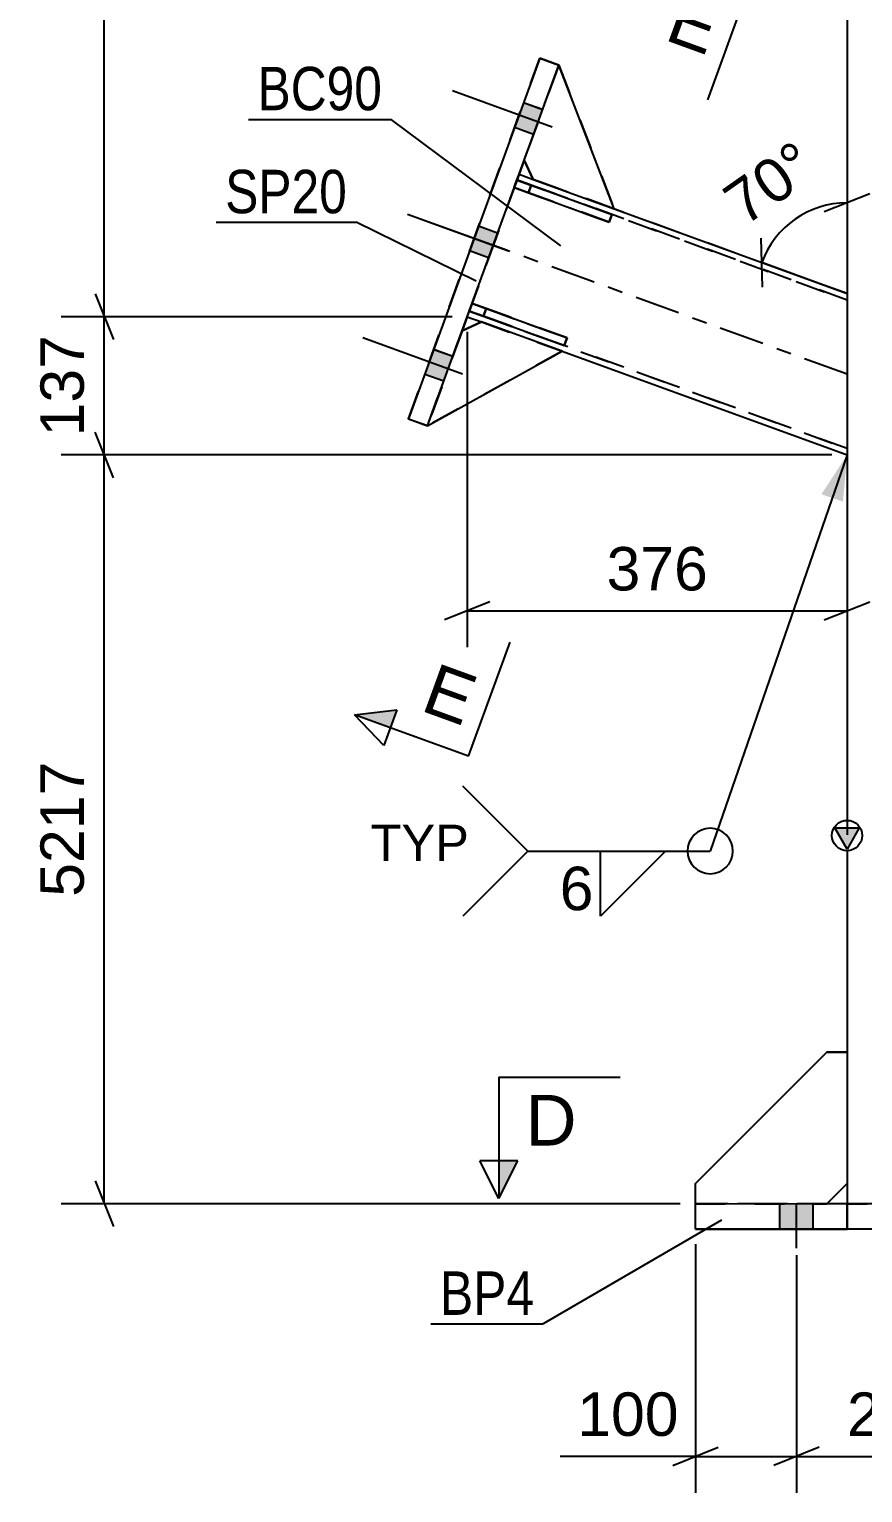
# Model space of a CAD drawing. Header units: millimetres. Extents: x -184 to 657, y -238 to 356.
# Drawn here: x 132.3 to 187.3, y -16.4 to 80.1 of the extents above; entities that cross this region are included whole.
import ezdxf

# ---------------------------------------------------------------- set-up
doc = ezdxf.new("R2010")
doc.units = ezdxf.units.MM
doc.linetypes.add('DXK_LINE_DOT2', pattern=[3.9198, 1.9599, -1.9599])
doc.linetypes.add('DXK_LINE_DOT3', pattern=[5.9187, 2.979, -0.9799, 0.9799, -0.9799])
doc.styles.add('Arial', font='ARIAL.TTF', dxfattribs={"height": 0.2})
doc.styles.add('Arial Narrow', font='ARIALN.TTF', dxfattribs={"height": 0.2})

# ---------------------------------------------------------------- blocks, each defined once
blk = doc.blocks.new('Part-284935071-4123 - 4113')
at = {"color": 7, "linetype": 'DXK_LINE_DOT2'}
for p, q in [((167.258, 77.782), (164.978, 71.517)), ((164.978, 71.517), (167.258, 77.781)), ((167.258, 77.782), (167.258, 77.781)), ((167.258, 77.781), (170.901, 68.297)), ((164.978, 71.517), (164.978, 71.517)), ((165.576, 70.235), (164.978, 71.517)), ((170.901, 68.297), (165.576, 70.235))]:
    blk.add_line(p, q, dxfattribs=at)
at = {"color": 2, "linetype": 'Continuous'}
for p, q in [((170.901, 68.297), (167.258, 77.782)), ((164.978, 71.517), (165.576, 70.235)), ((165.576, 70.235), (170.901, 68.297)), ((165.576, 70.235), (165.576, 70.235)), ((170.901, 68.297), (170.901, 68.297))]:
    blk.add_line(p, q, dxfattribs=at)
blk = doc.blocks.new('Part-284935071-4124 - 4113')
at = {"color": 7, "linetype": 'DXK_LINE_DOT2'}
for p, q in [((160.874, 60.239), (162.156, 60.837)), ((162.156, 60.837), (160.874, 60.239)), ((162.156, 60.837), (167.48, 58.898)), ((162.156, 60.837), (162.156, 60.837)), ((162.156, 60.837), (167.479, 58.899)), ((158.594, 53.974), (160.874, 60.239)), ((158.594, 53.974), (160.874, 60.239)), ((160.874, 60.239), (160.874, 60.239)), ((167.48, 58.898), (158.594, 53.974))]:
    blk.add_line(p, q, dxfattribs=at)
at = {"color": 2, "linetype": 'Continuous'}
for p, q in [((158.594, 53.974), (167.48, 58.899)), ((167.479, 58.899), (167.48, 58.899)), ((167.48, 58.899), (167.48, 58.898)), ((158.594, 53.974), (158.594, 53.974))]:
    blk.add_line(p, q, dxfattribs=at)
blk = doc.blocks.new('Part-284935071-4122 - 4113')
at = {"color": 7, "linetype": 'DXK_LINE_DOT2'}
for p, q in [((167.258, 77.78), (164.978, 71.515)), ((164.978, 71.515), (167.258, 77.78)), ((170.901, 68.295), (167.258, 77.78)), ((167.258, 77.78), (167.258, 77.78)), ((167.258, 77.78), (170.901, 68.295)), ((165.576, 70.234), (164.978, 71.515)), ((165.576, 70.234), (165.575, 70.236)), ((165.576, 70.234), (170.901, 68.295)), ((165.576, 70.234), (165.576, 70.234)), ((170.901, 68.295), (165.576, 70.234)), ((170.901, 68.295), (170.901, 68.295))]:
    blk.add_line(p, q, dxfattribs=at)
at = {"color": 2, "linetype": 'Continuous'}
for p in [(165.575, 70.236), (164.978, 71.515)]:
    blk.add_line(p, (164.978, 71.515), dxfattribs=at)
blk = doc.blocks.new('Part-284935071-4125 - 4113')
at = {"color": 2, "linetype": 'Continuous'}
for p, q in [((162.156, 60.838), (160.874, 60.241)), ((162.156, 60.838), (162.156, 60.838)), ((167.48, 58.9), (162.156, 60.838)), ((158.594, 53.976), (167.48, 58.9)), ((167.48, 58.9), (167.48, 58.9)), ((158.594, 53.976), (158.594, 53.977)), ((158.594, 53.976), (158.594, 53.976))]:
    blk.add_line(p, q, dxfattribs=at)
at = {"color": 7, "linetype": 'DXK_LINE_DOT2'}
for p, q in [((160.874, 60.241), (162.156, 60.838)), ((162.156, 60.838), (167.48, 58.9)), ((158.594, 53.976), (160.874, 60.241)), ((158.594, 53.977), (160.874, 60.241)), ((160.874, 60.241), (160.874, 60.241)), ((167.48, 58.9), (158.594, 53.976))]:
    blk.add_line(p, q, dxfattribs=at)
blk = doc.blocks.new('Part-284935071-4140 - 4113')
at = {"color": 7, "linetype": 'DXK_LINE_DOT2'}
for p, q in [((164.556, 70.357), (164.616, 70.52)), ((164.616, 70.518), (164.556, 70.355)), ((164.616, 70.52), (164.636, 70.577)), ((164.636, 70.576), (164.616, 70.518)), ((164.636, 70.576), (164.636, 70.577)), ((186.275, 62.7), (164.636, 70.576)), ((164.467, 70.111), (161.363, 61.583)), ((164.467, 70.113), (161.385, 61.644)), ((164.459, 70.091), (161.393, 61.666)), ((164.459, 70.089), (161.393, 61.664)), ((164.489, 70.173), (164.459, 70.091)), ((164.459, 70.089), (164.489, 70.171)), ((164.467, 70.113), (164.556, 70.357)), ((164.556, 70.355), (164.467, 70.111)), ((164.5, 70.201), (164.489, 70.173)), ((164.489, 70.171), (164.5, 70.2)), ((164.5, 70.201), (186.275, 62.276)), ((164.5, 70.2), (164.5, 70.201)), ((186.275, 62.274), (164.5, 70.2)), ((165.576, 70.235), (170.901, 68.297)), ((186.275, 62.701), (186.275, 52.058)), ((161.216, 61.18), (161.237, 61.237)), ((161.217, 61.18), (161.237, 61.236)), ((161.237, 61.237), (161.296, 61.4)), ((161.237, 61.237), (161.296, 61.399)), ((161.237, 61.236), (161.237, 61.237)), ((161.296, 61.4), (161.385, 61.644)), ((161.296, 61.399), (161.363, 61.583)), ((161.363, 61.585), (161.353, 61.556)), ((161.353, 61.554), (161.363, 61.583)), ((186.275, 52.485), (161.353, 61.556)), ((161.353, 61.556), (161.353, 61.554)), ((161.353, 61.554), (186.275, 52.484)), ((161.393, 61.666), (161.363, 61.585)), ((161.363, 61.583), (161.393, 61.664)), ((162.154, 60.837), (167.48, 58.899)), ((162.155, 60.838), (167.48, 58.9))]:
    blk.add_line(p, q, dxfattribs=at)
at = {"color": 2, "linetype": 'Continuous'}
for p, q in [((164.636, 70.577), (165.576, 70.235)), ((170.901, 68.297), (186.275, 62.701)), ((161.216, 61.18), (162.155, 60.838)), ((161.216, 61.179), (161.216, 61.18)), ((161.216, 61.179), (161.217, 61.18)), ((161.216, 61.179), (162.154, 60.837)), ((167.48, 58.9), (186.275, 52.06)), ((167.48, 58.899), (186.275, 52.058))]:
    blk.add_line(p, q, dxfattribs=at)
at = {"color": 7, "linetype": 'DXK_LINE_DOT3'}
blk.add_line((186.275, 57.38), (162.926, 65.878), dxfattribs=at)
blk = doc.blocks.new('Part-284935071-4150 - 4113')
at = {"color": 2, "linetype": 'Continuous'}
for p, q in [((166.006, 78.239), (157.341, 54.433)), ((167.258, 77.783), (166.006, 78.239)), ((158.594, 53.977), (167.258, 77.783)), ((167.258, 77.781), (167.258, 77.783)), ((164.979, 71.514), (164.637, 70.577)), ((161.217, 61.18), (160.876, 60.241)), ((157.341, 54.433), (158.594, 53.977)), ((157.341, 54.433), (157.341, 54.429)), ((157.341, 54.429), (157.343, 54.433)), ((158.594, 53.973), (157.341, 54.429)), ((158.594, 53.977), (158.594, 53.973)), ((158.594, 53.973), (158.595, 53.975))]:
    blk.add_line(p, q, dxfattribs=at)
at = {"color": 7, "linetype": 'DXK_LINE_DOT2'}
for p, q in [((157.343, 54.433), (166.006, 78.234)), ((166.006, 78.239), (166.006, 78.234)), ((166.006, 78.234), (167.258, 77.778)), ((167.258, 77.778), (164.979, 71.514)), ((167.258, 77.778), (167.258, 77.781)), ((164.637, 70.577), (161.217, 61.18)), ((160.876, 60.241), (158.595, 53.975))]:
    blk.add_line(p, q, dxfattribs=at)
blk = doc.blocks.new('Part-284935071-4215 - 4113')
at = {"color": 2, "linetype": 'Continuous'}
for p, q in [((164.499, 70.203), (164.317, 69.701)), ((164.317, 69.701), (170.582, 67.42)), ((164.317, 69.7), (165.257, 69.358)), ((164.499, 70.203), (170.764, 67.921)), ((170.764, 67.921), (170.582, 67.42))]:
    blk.add_line(p, q, dxfattribs=at)
at = {"color": 7, "linetype": 'DXK_LINE_DOT2'}
for p, q in [((164.499, 70.201), (164.317, 69.7)), ((164.317, 69.701), (164.317, 69.7)), ((164.499, 70.201), (164.499, 70.203)), ((165.439, 69.859), (164.499, 70.201)), ((165.439, 69.859), (165.257, 69.358)), ((170.764, 67.921), (165.439, 69.859)), ((165.257, 69.358), (170.582, 67.42))]:
    blk.add_line(p, q, dxfattribs=at)
blk = doc.blocks.new('Part-284935071-4154 - 4113')
at = {"color": 2, "linetype": 'Continuous'}
for p, q in [((184.941, 12.666), (176.275, 4)), ((184.941, 12.666), (184.941, 12.666)), ((186.275, 12.666), (184.941, 12.666)), ((176.275, 4), (176.275, 3.999)), ((176.275, 2.666), (176.275, 4)), ((184.944, 2.668), (186.275, 4))]:
    blk.add_line(p, q, dxfattribs=at)
at = {"color": 7, "linetype": 'DXK_LINE_DOT2'}
for p, q in [((176.275, 3.999), (184.941, 12.666)), ((184.941, 12.666), (186.275, 12.666)), ((186.275, 12.666), (186.275, 3.999)), ((186.275, 3.999), (184.941, 2.666)), ((184.941, 2.666), (176.275, 2.666)), ((184.941, 2.666), (176.275, 2.666)), ((176.275, 2.666), (176.275, 2.666)), ((184.941, 2.666), (184.944, 2.668)), ((184.941, 2.666), (184.941, 2.666))]:
    blk.add_line(p, q, dxfattribs=at)
blk = doc.blocks.new('Part-284935071-4158 - 4113')
at = {"color": 7, "linetype": 'DXK_LINE_DOT2'}
for p, q in [((176.275, 3.994), (184.941, 12.661)), ((184.941, 12.661), (176.275, 3.995)), ((184.941, 12.661), (186.275, 12.661)), ((184.941, 12.661), (184.941, 12.661)), ((186.275, 12.661), (184.941, 12.661)), ((186.275, 12.661), (186.275, 3.994)), ((176.275, 2.661), (176.275, 3.995)), ((186.275, 3.994), (184.941, 2.661)), ((184.941, 2.661), (176.275, 2.661)), ((176.275, 2.661), (184.941, 2.661)), ((184.941, 2.661), (184.948, 2.668)), ((184.941, 2.661), (184.941, 2.661))]:
    blk.add_line(p, q, dxfattribs=at)
at = {"color": 2, "linetype": 'Continuous'}
blk.add_line((184.948, 2.668), (186.275, 3.995), dxfattribs=at)
blk = doc.blocks.new('Part-284935071-4164 - 4113')
at = {"color": 2, "linetype": 'Continuous'}
for p, q in [((176.275, 2.667), (186.275, 2.669)), ((176.275, 1), (176.275, 2.667)), ((186.275, 2.669), (186.275, 1.002)), ((186.275, 2.669), (219.608, 2.669)), ((219.608, 1.002), (219.608, 2.669)), ((219.608, 2.669), (229.608, 2.667)), ((229.608, 1), (229.608, 2.667)), ((176.275, 1), (186.275, 1.002)), ((176.275, 1), (176.275, 0.994)), ((176.275, 0.994), (176.275, 1)), ((176.275, 0.994), (186.274, 0.992)), ((219.609, 0.992), (186.274, 0.992)), ((186.275, 1.002), (219.608, 1.002)), ((229.608, 1), (219.608, 1.002)), ((219.609, 0.992), (229.608, 0.994)), ((229.608, 0.994), (229.608, 1)), ((229.608, 0.994), (229.608, 1))]:
    blk.add_line(p, q, dxfattribs=at)
at = {"color": 7, "linetype": 'DXK_LINE_DOT2'}
for p, q in [((176.275, 2.661), (176.275, 2.667)), ((186.274, 2.659), (176.275, 2.661)), ((219.609, 2.659), (186.274, 2.659)), ((186.274, 0.992), (186.274, 2.659)), ((229.608, 2.661), (219.609, 2.659)), ((219.609, 2.659), (219.609, 0.992))]:
    blk.add_line(p, q, dxfattribs=at)
blk = doc.blocks.new('Part-284935071-4169 - 4113')
at = {"linetype": 'Continuous'}
blk.add_hatch(color=2, dxfattribs=at).paths.add_polyline_path([(186.275, 26.055), (185.475, 27.455), (187.075, 27.455)])
at = {"color": 2, "linetype": 'Continuous'}
for p, q in [((186.275, 286.074), (186.275, 27)), ((186.275, 26.055), (185.475, 27.455)), ((185.475, 27.455), (187.075, 27.455)), ((187.075, 27.455), (186.275, 26.055)), ((186.275, 26), (186.275, 2.669))]:
    blk.add_line(p, q, dxfattribs=at)
at = {"color": 7, "linetype": 'DXK_LINE_DOT2'}
for p, q in [((186.275, 2.666), (186.275, 2.669)), ((186.275, 2.669), (186.275, 2.661)), ((186.275, 2.661), (186.275, 2.666)), ((186.437, 2.666), (186.275, 2.666)), ((186.275, 2.661), (186.437, 2.661)), ((186.9, 2.667), (186.437, 2.666)), ((186.437, 2.661), (186.9, 2.661)), ((187.592, 2.667), (186.9, 2.667)), ((186.9, 2.661), (187.592, 2.661))]:
    blk.add_line(p, q, dxfattribs=at)
at = {"color": 2, "linetype": 'Continuous'}
blk.add_circle((186.275, 26.955), 1, dxfattribs=at)
blk = doc.blocks.new('Bolt-284935071-4175 - 4113')
at = {"linetype": 'Continuous'}
for points in [[(165.594, 73.209), (166.187, 74.838), (164.934, 75.294), (164.341, 73.665)], [(165.594, 73.207), (166.187, 74.836), (164.934, 75.292), (164.341, 73.663)], [(165.594, 73.206), (166.187, 74.835), (164.934, 75.291), (164.341, 73.662)], [(162.63, 65.065), (163.223, 66.694), (161.97, 67.15), (161.377, 65.521)], [(162.63, 65.062), (163.223, 66.691), (161.97, 67.147), (161.377, 65.518)], [(159.666, 56.921), (160.258, 58.55), (159.006, 59.006), (158.413, 57.377)], [(159.666, 56.919), (160.258, 58.548), (159.006, 59.004), (158.413, 57.375)], [(159.666, 56.918), (160.258, 58.547), (159.006, 59.003), (158.413, 57.374)]]:
    blk.add_hatch(color=1, dxfattribs=at).paths.add_polyline_path(points)
at = {"color": 1, "linetype": 'Continuous'}
for p, q in [((166.83, 73.681), (160.252, 76.076)), ((166.83, 73.68), (160.252, 76.074)), ((166.83, 73.678), (160.252, 76.072)), ((166.187, 74.838), (164.934, 75.294)), ((166.187, 74.836), (164.934, 75.292)), ((166.187, 74.835), (164.934, 75.291)), ((165.594, 73.209), (164.341, 73.665)), ((165.594, 73.207), (164.341, 73.663)), ((165.594, 73.206), (164.341, 73.662)), ((163.866, 65.537), (157.288, 67.932)), ((163.866, 65.534), (157.288, 67.928)), ((163.223, 66.694), (161.97, 67.15)), ((163.223, 66.691), (161.97, 67.147)), ((162.63, 65.065), (161.377, 65.521)), ((162.63, 65.062), (161.377, 65.518)), ((160.902, 57.393), (154.324, 59.788)), ((160.902, 57.392), (154.324, 59.786)), ((160.902, 57.39), (154.324, 59.784)), ((160.258, 58.55), (159.006, 59.006)), ((160.258, 58.548), (159.006, 59.004)), ((160.258, 58.547), (159.006, 59.003)), ((159.666, 56.921), (158.413, 57.377)), ((159.666, 56.919), (158.413, 57.375)), ((159.666, 56.918), (158.413, 57.374))]:
    blk.add_line(p, q, dxfattribs=at)
blk = doc.blocks.new('Bolt-284935071-4176 - 4113')
at = {"linetype": 'Continuous'}
for points in [[(181.841, 0.998), (184.041, 0.998), (184.041, 2.665), (181.841, 2.665)], [(181.841, 0.996), (184.041, 0.996), (184.041, 2.662), (181.841, 2.662)], [(195.175, 1.001), (197.375, 1.001), (197.375, 2.667), (195.175, 2.667)], [(195.175, 0.993), (197.375, 0.993), (197.375, 2.66), (195.175, 2.66)], [(208.508, 1.001), (210.708, 1.001), (210.708, 2.667), (208.508, 2.667)], [(208.508, 0.993), (210.708, 0.993), (210.708, 2.66), (208.508, 2.66)], [(221.841, 0.998), (224.041, 0.998), (224.041, 2.665), (221.841, 2.665)], [(221.841, 0.996), (224.041, 0.996), (224.041, 2.662), (221.841, 2.662)]]:
    blk.add_hatch(color=1, dxfattribs=at).paths.add_polyline_path(points)
at = {"color": 1, "linetype": 'Continuous'}
for p, q in [((181.841, 0.998), (181.841, 2.665)), ((181.841, 0.996), (181.841, 2.662)), ((182.941, -0.268), (182.941, 2.665)), ((182.941, -0.271), (182.941, 2.662)), ((184.041, 0.998), (184.041, 2.665)), ((184.041, 0.996), (184.041, 2.662)), ((195.175, 1.001), (195.175, 2.667)), ((195.175, 0.993), (195.175, 2.66)), ((196.275, -0.266), (196.275, 2.667)), ((196.275, -0.273), (196.275, 2.66)), ((197.375, 1.001), (197.375, 2.667)), ((197.375, 0.993), (197.375, 2.66)), ((208.508, 1.001), (208.508, 2.667)), ((208.508, 0.993), (208.508, 2.66)), ((209.608, -0.266), (209.608, 2.667)), ((209.608, -0.273), (209.608, 2.66)), ((210.708, 1.001), (210.708, 2.667)), ((210.708, 0.993), (210.708, 2.66)), ((221.841, 0.998), (221.841, 2.665)), ((221.841, 0.996), (221.841, 2.662)), ((222.941, -0.268), (222.941, 2.665)), ((222.941, -0.271), (222.941, 2.662)), ((224.041, 0.998), (224.041, 2.665)), ((224.041, 0.996), (224.041, 2.662))]:
    blk.add_line(p, q, dxfattribs=at)
blk = doc.blocks.new('Part-284935071-4211 - 4113')
at = {"color": 7, "linetype": 'DXK_LINE_DOT2'}
for p, q in [((164.317, 69.698), (164.499, 70.199)), ((164.317, 69.697), (164.499, 70.198)), ((165.257, 69.356), (164.317, 69.698)), ((164.317, 69.698), (164.317, 69.697)), ((164.317, 69.697), (170.582, 67.418)), ((164.499, 70.199), (165.439, 69.857)), ((164.499, 70.198), (164.499, 70.199)), ((164.499, 70.198), (170.764, 67.919)), ((165.257, 69.356), (165.439, 69.857)), ((165.439, 69.857), (170.764, 67.919)), ((170.582, 67.418), (165.257, 69.356)), ((170.582, 67.418), (170.764, 67.919))]:
    blk.add_line(p, q, dxfattribs=at)
blk = doc.blocks.new('Part-284935071-4212 - 4113')
at = {"color": 7, "linetype": 'DXK_LINE_DOT2'}
for p, q in [((161.353, 61.554), (161.535, 62.055)), ((161.364, 61.583), (161.535, 62.054)), ((161.535, 62.055), (162.475, 61.714)), ((161.535, 62.054), (161.535, 62.055)), ((161.535, 62.054), (167.8, 59.776)), ((161.353, 61.553), (161.364, 61.583)), ((162.293, 61.212), (161.353, 61.554)), ((161.353, 61.554), (161.353, 61.553)), ((161.353, 61.553), (167.618, 59.274)), ((162.293, 61.212), (162.475, 61.714)), ((167.618, 59.274), (162.293, 61.212)), ((162.475, 61.714), (167.8, 59.776)), ((167.618, 59.274), (167.8, 59.776))]:
    blk.add_line(p, q, dxfattribs=at)
blk = doc.blocks.new('Part-284935071-4213 - 4113')
at = {"color": 2, "linetype": 'Continuous'}
for p, q in [((161.535, 62.059), (161.353, 61.558)), ((161.535, 62.059), (167.8, 59.777)), ((161.353, 61.558), (167.618, 59.276)), ((161.353, 61.557), (162.293, 61.214)), ((167.8, 59.777), (167.618, 59.276))]:
    blk.add_line(p, q, dxfattribs=at)
at = {"color": 7, "linetype": 'DXK_LINE_DOT2'}
for p, q in [((161.535, 62.058), (161.353, 61.557)), ((161.535, 62.058), (161.535, 62.059)), ((162.475, 61.715), (161.535, 62.058)), ((161.353, 61.558), (161.353, 61.557)), ((162.475, 61.715), (162.293, 61.214)), ((162.293, 61.214), (167.618, 59.276)), ((167.8, 59.777), (162.475, 61.715))]:
    blk.add_line(p, q, dxfattribs=at)
blk = doc.blocks.new('AngleDimension-284935071-4289 - 4113')
at = {"color": 7, "linetype": 'Continuous'}
for p, q in [((187.775, 69.289), (184.775, 68.089)), ((186.275, 68.689), (186.275, 62.701)), ((180.699, 63.135), (180.598, 66.364)), ((185.335, 63.043), (180.648, 64.749)), ((180.648, 64.749), (186.275, 62.701))]:
    blk.add_line(p, q, dxfattribs=at)
blk.add_arc((186.275, 62.701), 5.988, 90, 159.99998, dxfattribs=at)
at = {"color": 0}
blk.add_wipeout([(185.292, 70.422), (182.883, 73.862), (176.947, 69.705), (179.356, 66.265)], dxfattribs=at)
at = {"color": 3, "style": 'Arial'}
blk.add_text('70°', height=2.8652, rotation=35.00199, dxfattribs=at).set_placement((179.504, 67.101))
blk = doc.blocks.new('StraightDimension-284935071-4311 - 4113')
at = {"color": 7, "linetype": 'Continuous'}
for p, q in [((161.216, 60.18), (161.216, 39.372)), ((186.275, 51.06), (186.275, 39.372)), ((162.716, 42.372), (159.716, 41.172)), ((161.216, 41.772), (186.275, 41.772)), ((184.775, 41.172), (187.775, 42.372))]:
    blk.add_line(p, q, dxfattribs=at)
at = {"color": 0}
blk.add_wipeout([(177.681, 42.522), (177.681, 46.722), (169.81, 46.722), (169.81, 42.522)], dxfattribs=at)
at = {"color": 3, "style": 'Arial'}
blk.add_text('376', height=2.8652, dxfattribs=at).set_placement((170.41, 43.122))
blk = doc.blocks.new('StraightDimension-284935071-4329 - 4113')
at = {"color": 7, "linetype": 'Continuous'}
for p, q in [((176.275, 0.002), (176.275, -16.401)), ((182.941, -0.722), (182.941, -16.401)), ((174.775, -14.601), (177.775, -13.401)), ((184.441, -13.401), (181.441, -14.601)), ((176.275, -14.001), (167.354, -14.001)), ((176.275, -14.001), (167.354, -14.001)), ((176.275, -14.001), (182.941, -14.001))]:
    blk.add_line(p, q, dxfattribs=at)
at = {"color": 0}
blk.add_wipeout([(175.75, -13.251), (175.75, -9.051), (167.879, -9.051), (167.879, -13.251)], dxfattribs=at)
at = {"color": 3, "style": 'Arial'}
blk.add_text('100', height=2.8652, dxfattribs=at).set_placement((168.479, -12.651))
blk = doc.blocks.new('StraightDimension-284935071-4332 - 4113')
at = {"color": 7, "linetype": 'Continuous'}
for p, q in [((182.941, -0.722), (182.941, -16.401)), ((196.275, -0.722), (196.275, -16.401)), ((184.441, -13.401), (181.441, -14.601)), ((194.775, -14.601), (197.775, -13.401)), ((182.941, -14.001), (196.275, -14.001))]:
    blk.add_line(p, q, dxfattribs=at)
at = {"color": 0}
blk.add_wipeout([(193.544, -13.251), (193.544, -9.051), (185.673, -9.051), (185.673, -13.251)], dxfattribs=at)
at = {"color": 3, "style": 'Arial'}
blk.add_text('200', height=2.8652, dxfattribs=at).set_placement((186.273, -12.651))
blk = doc.blocks.new('StraightDimension-284935071-4439 - 4113')
at = {"color": 7, "linetype": 'Continuous'}
for p, q in [((137.278, 61.18), (137.278, 273.763)), ((136.678, 62.68), (137.878, 59.68)), ((160.216, 61.18), (134.428, 61.18))]:
    blk.add_line(p, q, dxfattribs=at)
blk = doc.blocks.new('StraightDimension-284935071-4447 - 4113')
at = {"color": 7, "linetype": 'Continuous'}
for p, q in [((137.878, 50.56), (136.678, 53.56)), ((185.275, 52.06), (134.428, 52.06)), ((137.278, 2.666), (137.278, 52.06)), ((136.678, 4.166), (137.878, 1.166)), ((175.275, 2.666), (134.428, 2.666))]:
    blk.add_line(p, q, dxfattribs=at)
at = {"color": 0}
blk.add_wipeout([(136.528, 32.41), (132.328, 32.41), (132.328, 22.316), (136.528, 22.316)], dxfattribs=at)
at = {"color": 3, "style": 'Arial'}
blk.add_text('5217', height=2.8652, rotation=90.00021, dxfattribs=at).set_placement((135.928, 22.916))
blk = doc.blocks.new('StraightDimension-284935071-4453 - 4113')
at = {"color": 7, "linetype": 'Continuous'}
for p, q in [((136.678, 62.68), (137.878, 59.68)), ((160.216, 61.18), (134.428, 61.18)), ((137.278, 52.06), (137.278, 61.18)), ((137.878, 50.56), (136.678, 53.56)), ((185.275, 52.06), (134.428, 52.06))]:
    blk.add_line(p, q, dxfattribs=at)
at = {"color": 0}
blk.add_wipeout([(136.528, 60.555), (132.328, 60.555), (132.328, 52.684), (136.528, 52.685)], dxfattribs=at)
at = {"color": 3, "style": 'Arial'}
blk.add_text('137', height=2.8652, rotation=90.00021, dxfattribs=at).set_placement((135.928, 53.285))
blk = doc.blocks.new('Mark-284935071-4136 - 4113')
at = {"color": 30, "linetype": 'Continuous'}
for p in [(146.787, 74.2), (167.398, 65.86)]:
    blk.add_line(p, (156.208, 74.2), dxfattribs=at)
at = {"color": 0}
blk.add_wipeout([(155.608, 74.8), (155.608, 77.8), (147.387, 77.8), (147.387, 74.8)], dxfattribs=at)
blk.add_wipeout([(155.608, 74.8), (155.608, 77.8), (147.387, 77.8), (147.387, 74.8)], dxfattribs=at)
at = {"color": 3, "style": 'Arial Narrow'}
blk.add_text('BC90', height=2.8633, dxfattribs=at).set_placement((147.387, 74.8))
blk = doc.blocks.new('Mark-284935071-4146 - 4113')
at = {"color": 30, "linetype": 'Continuous'}
for p in [(144.653, 67.406), (161.819, 63.533)]:
    blk.add_line(p, (153.892, 67.406), dxfattribs=at)
at = {"color": 0}
blk.add_wipeout([(153.292, 68.006), (153.292, 71.006), (145.253, 71.006), (145.253, 68.006)], dxfattribs=at)
blk.add_wipeout([(153.292, 68.006), (153.292, 71.006), (145.253, 71.006), (145.253, 68.006)], dxfattribs=at)
at = {"color": 3, "style": 'Arial Narrow'}
blk.add_text('SP20', height=2.8633, dxfattribs=at).set_placement((145.253, 68.006))
blk = doc.blocks.new('Mark-284935071-4160 - 4113')
at = {"color": 30, "linetype": 'Continuous'}
for p in [(177.997, 1.583), (158.825, -5.266)]:
    blk.add_line(p, (166.236, -5.266), dxfattribs=at)
at = {"color": 0}
blk.add_wipeout([(165.636, -4.666), (165.636, -1.666), (159.425, -1.666), (159.425, -4.666)], dxfattribs=at)
blk.add_wipeout([(165.636, -4.666), (165.636, -1.666), (159.425, -1.666), (159.425, -4.666)], dxfattribs=at)
at = {"color": 3, "style": 'Arial Narrow'}
blk.add_text('BP4', height=2.8633, dxfattribs=at).set_placement((159.425, -4.666))
blk = doc.blocks.new('SectionMark-284935071-4563 - 4113')
at = {"linetype": 'Continuous'}
for points in [[(163.31, 5.504), (164.56, 5.504), (163.31, 3.004)], [(238.447, 5.504), (239.697, 5.504), (239.697, 3.004)]]:
    blk.add_hatch(color=6, dxfattribs=at).paths.add_polyline_path(points)
at = {"color": 6, "linetype": 'Continuous'}
for p, q in [((163.31, 11.004), (171.31, 11.004)), ((163.31, 11.004), (163.31, 3.004)), ((239.697, 11.004), (231.697, 11.004)), ((239.697, 11.004), (239.697, 3.004)), ((163.31, 3.004), (162.06, 5.504)), ((164.56, 5.504), (162.06, 5.504)), ((163.31, 3.004), (164.56, 5.504)), ((238.447, 5.504), (240.947, 5.504)), ((239.697, 3.004), (238.447, 5.504)), ((240.947, 5.504), (239.697, 3.004))]:
    blk.add_line(p, q, dxfattribs=at)
at = {"color": 0, "linetype": 'Continuous'}
for points in [[(168.43, 6.504), (168.43, 10.004), (165.06, 10.004), (165.06, 6.504)], [(237.947, 6.504), (237.947, 10.004), (234.577, 10.004), (234.577, 6.504)]]:
    blk.add_wipeout(points, dxfattribs=at)
at = {"color": 3, "linetype": 'Continuous', "style": 'Arial'}
for p in [(165.06, 6.504), (234.577, 6.504)]:
    blk.add_text('D', height=3.343, dxfattribs=at).set_placement(p)
blk = doc.blocks.new('SectionMark-284935071-4565 - 4113')
at = {"linetype": 'Continuous'}
for points in [[(174.632, 84.885), (174.204, 83.71), (172.282, 85.74)], [(156.566, 35.24), (156.139, 34.065), (153.789, 34.92)]]:
    blk.add_hatch(color=6, dxfattribs=at).paths.add_polyline_path(points)
at = {"color": 6, "linetype": 'Continuous'}
for p, q in [((172.282, 85.74), (175.059, 86.06)), ((174.204, 83.71), (175.059, 86.06)), ((172.282, 85.74), (174.204, 83.71)), ((153.789, 34.92), (156.566, 35.24)), ((155.711, 32.89), (153.789, 34.92)), ((156.566, 35.24), (155.711, 32.89))]:
    blk.add_line(p, q, dxfattribs=at)
at = {"color": 0, "linetype": 'Continuous'}
for points in [[(177.065, 78.413), (178.262, 81.702), (175.339, 82.765), (174.142, 79.476)], [(160.966, 34.171), (162.163, 37.46), (159.24, 38.523), (158.043, 35.234)]]:
    blk.add_wipeout(points, dxfattribs=at)
at = {"color": 6, "linetype": 'Continuous'}
for p, q in [((179.8, 83.004), (172.282, 85.74)), ((179.8, 83.004), (177.064, 75.487)), ((161.307, 32.184), (164.043, 39.702)), ((161.307, 32.184), (153.789, 34.92))]:
    blk.add_line(p, q, dxfattribs=at)
at = {"color": 3, "linetype": 'Continuous', "style": 'Arial'}
for p in [(174.142, 79.476), (158.043, 35.234)]:
    blk.add_text('E', height=3.343, rotation=-19.99623, dxfattribs=at).set_placement(p)
blk = doc.blocks.new('WeldMark-284935071-10560 - 4113')
at = {"linetype": 'Continuous'}
blk.add_hatch(color=30, dxfattribs=at).paths.add_polyline_path([(184.586, 49.469), (186.275, 52.06), (186.004, 48.979)])
at = {"color": 30, "linetype": 'Continuous'}
for p in [(186.275, 52.06), (165.221, 25.93)]:
    blk.add_line(p, (177.249, 25.93), dxfattribs=at)
at = {"color": 3, "linetype": 'Continuous'}
for p, q in [((165.221, 25.93), (160.936, 30.215)), ((165.221, 25.93), (160.936, 21.644)), ((170.007, 25.93), (174.292, 25.93)), ((174.292, 25.93), (170.007, 21.644)), ((170.007, 21.644), (170.007, 25.93))]:
    blk.add_line(p, q, dxfattribs=at)
for start, end in [(90, 270), (270, 90)]:
    blk.add_arc((177.249, 25.93), 1.5, start, end, dxfattribs=at)
at = {"color": 0}
blk.add_wipeout([(169.349, 21.83), (169.349, 25.23), (167.121, 25.23), (167.121, 21.83)], dxfattribs=at)
at = {"color": 3, "style": 'Arial'}
blk.add_text('6', height=2.865, dxfattribs=at).set_placement((167.321, 22.03))
at = {"color": 0, "linetype": 'Continuous'}
blk.add_wipeout([(161.321, 25.28), (161.321, 27.78), (154.842, 27.78), (154.842, 25.28)], dxfattribs=at)
blk.add_wipeout([(161.321, 25.28), (161.321, 27.78), (154.842, 27.78), (154.842, 25.28)], dxfattribs=at)
at = {"color": 3, "linetype": 'Continuous', "style": 'Arial'}
blk.add_text('TYP', height=2.3877, dxfattribs=at).set_placement((154.842, 25.28))

msp = doc.modelspace()

# ---------------------------------------------------------------- block references
for name in ['Part-284935071-4169 - 4113', 'Part-284935071-4150 - 4113', 'Part-284935071-4123 - 4113', 'Part-284935071-4122 - 4113', 'Bolt-284935071-4175 - 4113', 'Part-284935071-4140 - 4113', 'Part-284935071-4215 - 4113', 'Part-284935071-4211 - 4113', 'Part-284935071-4213 - 4113', 'Part-284935071-4212 - 4113', 'Part-284935071-4125 - 4113', 'Part-284935071-4124 - 4113', 'Part-284935071-4154 - 4113', 'Part-284935071-4158 - 4113', 'Part-284935071-4164 - 4113', 'Bolt-284935071-4176 - 4113']:
    msp.add_blockref(name, (0, 0))

# ---------------------------------------------------------------- next in the draw order: block references
for name in ['AngleDimension-284935071-4289 - 4113', 'StraightDimension-284935071-4311 - 4113', 'StraightDimension-284935071-4329 - 4113']:
    msp.add_blockref(name, (0, 0))

# ---------------------------------------------------------------- next in the draw order: block references
for name in ['StraightDimension-284935071-4439 - 4113', 'StraightDimension-284935071-4447 - 4113', 'StraightDimension-284935071-4332 - 4113']:
    msp.add_blockref(name, (0, 0))

# ---------------------------------------------------------------- next in the draw order: block references
for name in ['Mark-284935071-4136 - 4113', 'StraightDimension-284935071-4453 - 4113', 'SectionMark-284935071-4563 - 4113', 'Mark-284935071-4160 - 4113']:
    msp.add_blockref(name, (0, 0))

# ---------------------------------------------------------------- next in the draw order: block references
msp.add_blockref('Mark-284935071-4146 - 4113', (0, 0))

# ---------------------------------------------------------------- next in the draw order: block references
msp.add_blockref('SectionMark-284935071-4565 - 4113', (0, 0))

# ---------------------------------------------------------------- next in the draw order: block references
msp.add_blockref('WeldMark-284935071-10560 - 4113', (0, 0))

doc.saveas('drawing.dxf')
